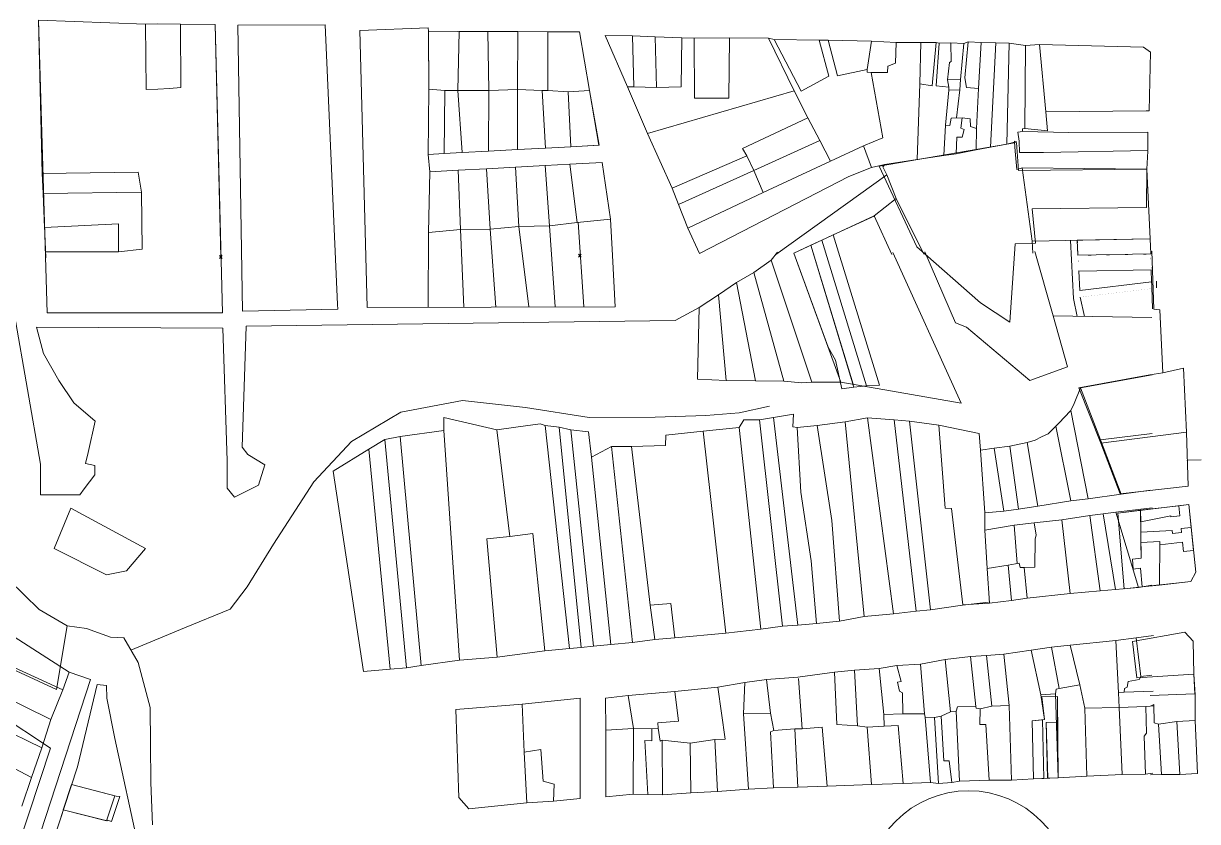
# Model space of a CAD drawing. Header units: millimetres. Extents: x 1956 to 626126, y 2654 to 1331070.
# Drawn here: x 625439.8 to 625842.1, y 1329436.2 to 1329709.7 of the extents above; entities that cross this region are included whole.
import ezdxf

# ---------------------------------------------------------------- set-up
doc = ezdxf.new("R2010")
doc.units = ezdxf.units.MM
doc.header["$PDMODE"] = 35
doc.header["$PDSIZE"] = 0.5
doc.layers.add('CVL_CUADCON_LIN', color=8, linetype='Continuous')
doc.layers.add('CVL_CUADCON_TIT', color=1, linetype='Continuous')

msp = doc.modelspace()

# ---------------------------------------------------------------- linework, layer by layer
at = {"color": 1, "lineweight": 0}
for p, q in [((625445.01, 1329710.87), (625481.6, 1329709.41)), ((625446.29, 1329658.23), (625445.01, 1329710.87)), ((625493.63, 1329709.46), (625505.51, 1329709.36)), ((625505.51, 1329709.36), (625507.45, 1329629.7)), ((625555.04, 1329707.23), (625578.53, 1329708.14)), ((625557.13, 1329629.86), (625555.04, 1329707.23)), ((625578.53, 1329708.14), (625578.6, 1329707.02)), ((625578.6, 1329707.02), (625589.1, 1329706.98)), ((625578.68, 1329687.13), (625578.6, 1329707.02)), ((625589.1, 1329706.98), (625588.64, 1329686.75)), ((625589.1, 1329706.98), (625598.9, 1329706.95)), ((625598.9, 1329706.95), (625609.2, 1329706.91)), ((625599.21, 1329686.73), (625598.9, 1329706.95)), ((625609.2, 1329706.91), (625609.05, 1329687.01)), ((625609.2, 1329706.91), (625619.53, 1329706.87)), ((625619.51, 1329686.76), (625619.53, 1329706.87)), ((625619.53, 1329706.87), (625630.32, 1329706.83)), ((625630.32, 1329706.83), (625633.8, 1329686.75)), ((625648.47, 1329705.48), (625639.17, 1329705.54)), ((625639.17, 1329705.54), (625646.77, 1329687.94)), ((625648.47, 1329705.48), (625639.17, 1329705.54)), ((625639.17, 1329705.54), (625646.77, 1329687.94)), ((625648.47, 1329705.48), (625648.96, 1329687.95)), ((625648.47, 1329705.48), (625656.29, 1329705.1)), ((625648.47, 1329705.48), (625656.29, 1329705.1)), ((625648.47, 1329705.48), (625648.96, 1329687.95)), ((625656.29, 1329705.1), (625656.73, 1329687.73)), ((625656.29, 1329705.1), (625665.34, 1329704.79)), ((625656.29, 1329705.1), (625665.34, 1329704.79)), ((625656.29, 1329705.1), (625656.73, 1329687.73)), ((625665.34, 1329704.79), (625665.17, 1329687.97)), ((625665.34, 1329704.79), (625665.17, 1329687.97)), ((625665.34, 1329704.79), (625669.56, 1329704.7)), ((625665.34, 1329704.79), (625669.56, 1329704.7)), ((625681.7, 1329704.71), (625669.56, 1329704.7)), ((625681.7, 1329704.71), (625669.56, 1329704.7)), ((625669.56, 1329704.7), (625669.71, 1329684.07)), ((625669.56, 1329704.7), (625669.71, 1329684.07)), ((625681.54, 1329684.07), (625681.7, 1329704.71)), ((625681.54, 1329684.07), (625681.7, 1329704.71)), ((625681.7, 1329704.71), (625695.06, 1329704.61)), ((625681.7, 1329704.71), (625695.06, 1329704.61)), ((625695.06, 1329704.61), (625703.84, 1329686.56)), ((625695.06, 1329704.61), (625697.05, 1329704.16)), ((625695.06, 1329704.61), (625697.05, 1329704.16)), ((625695.06, 1329704.61), (625703.84, 1329686.56)), ((625697.05, 1329704.16), (625712.49, 1329703.98)), ((625706.22, 1329686.47), (625697.05, 1329704.16)), ((625706.22, 1329686.47), (625697.05, 1329704.16)), ((625697.05, 1329704.16), (625712.49, 1329703.98)), ((625712.49, 1329703.98), (625715.49, 1329703.99)), ((625712.49, 1329703.98), (625715.49, 1329703.99)), ((625712.49, 1329703.98), (625715.75, 1329691.64)), ((625712.49, 1329703.98), (625715.75, 1329691.64)), ((625718.7, 1329691.71), (625715.49, 1329703.99)), ((625715.49, 1329703.99), (625730.38, 1329703.65)), ((625715.49, 1329703.99), (625730.38, 1329703.65)), ((625718.7, 1329691.71), (625715.49, 1329703.99)), ((625730.38, 1329703.65), (625728.85, 1329693.94)), ((625730.38, 1329703.65), (625728.85, 1329693.94)), ((625730.38, 1329703.65), (625738.86, 1329703.18)), ((625730.38, 1329703.65), (625738.86, 1329703.18)), ((625738.86, 1329703.18), (625738.59, 1329696.06)), ((625738.86, 1329703.18), (625738.59, 1329696.06)), ((625738.86, 1329703.18), (625747.3, 1329703.16)), ((625738.86, 1329703.18), (625747.3, 1329703.16)), ((625746.91, 1329689.03), (625747.3, 1329703.16)), ((625746.91, 1329689.03), (625747.3, 1329703.16)), ((625747.3, 1329703.16), (625752.48, 1329703.14)), ((625747.3, 1329703.16), (625752.48, 1329703.14)), ((625752.48, 1329703.14), (625751.13, 1329688.29)), ((625752.48, 1329703.14), (625751.13, 1329688.29)), ((625753.55, 1329702.94), (625752.48, 1329703.14)), ((625753.55, 1329702.94), (625752.48, 1329703.14)), ((625753.55, 1329702.94), (625757.56, 1329703.06)), ((625753.55, 1329702.94), (625757.56, 1329703.06)), ((625757.56, 1329703.06), (625757.64, 1329696.7)), ((625757.56, 1329703.06), (625762.03, 1329702.87)), ((625757.56, 1329703.06), (625762.03, 1329702.87)), ((625757.56, 1329703.06), (625757.64, 1329696.7)), ((625762.03, 1329702.87), (625763.45, 1329703.34)), ((625762.03, 1329702.87), (625763.45, 1329703.34)), ((625763.45, 1329703.34), (625762.34, 1329691.03)), ((625763.45, 1329703.34), (625762.34, 1329691.03)), ((625767.98, 1329703.2), (625763.45, 1329703.34)), ((625767.98, 1329703.2), (625763.45, 1329703.34)), ((625766.99, 1329687.39), (625767.98, 1329703.2)), ((625766.99, 1329687.39), (625767.98, 1329703.2)), ((625767.98, 1329703.2), (625773.01, 1329703.02)), ((625767.98, 1329703.2), (625773.01, 1329703.02)), ((625773.01, 1329703.02), (625771.15, 1329667.29)), ((625773.01, 1329703.02), (625771.15, 1329667.29)), ((625773.01, 1329703.02), (625777.53, 1329702.94)), ((625773.01, 1329703.02), (625777.53, 1329702.94)), ((625752.5, 1329688.35), (625753.55, 1329702.94)), ((625752.5, 1329688.35), (625753.55, 1329702.94)), ((625762.03, 1329702.87), (625760.87, 1329690.47)), ((625762.03, 1329702.87), (625760.87, 1329690.47)), ((625777.53, 1329702.94), (625776.73, 1329668.28)), ((625777.53, 1329702.94), (625776.73, 1329668.28)), ((625777.53, 1329702.94), (625783.17, 1329702.15)), ((625777.53, 1329702.94), (625783.17, 1329702.15)), ((625783.17, 1329702.15), (625782.85, 1329673.69)), ((625783.17, 1329702.15), (625782.85, 1329673.69)), ((625783.17, 1329702.15), (625787.95, 1329702.53)), ((625783.17, 1329702.15), (625787.95, 1329702.53)), ((625787.95, 1329702.53), (625823.52, 1329701.62)), ((625787.95, 1329702.53), (625790.09, 1329679.36)), ((625787.95, 1329702.53), (625790.09, 1329679.36)), ((625787.95, 1329702.53), (625823.52, 1329701.62)), ((625823.52, 1329701.62), (625825.91, 1329699.8)), ((625823.52, 1329701.62), (625825.91, 1329699.8)), ((625825.91, 1329699.8), (625825.5, 1329679.72)), ((625825.91, 1329699.8), (625825.5, 1329679.72)), ((625735.96, 1329695.08), (625735.87, 1329692.9)), ((625735.96, 1329695.08), (625735.87, 1329692.9)), ((625738.59, 1329696.06), (625735.96, 1329695.08)), ((625738.59, 1329696.06), (625735.96, 1329695.08)), ((625757.14, 1329696.29), (625756.4, 1329690.35)), ((625757.14, 1329696.29), (625756.4, 1329690.35)), ((625757.64, 1329696.7), (625757.14, 1329696.29)), ((625757.64, 1329696.7), (625757.14, 1329696.29)), ((625715.75, 1329691.64), (625706.22, 1329686.47)), ((625715.75, 1329691.64), (625706.22, 1329686.47)), ((625728.85, 1329693.94), (625718.7, 1329691.71)), ((625728.85, 1329693.94), (625718.7, 1329691.71)), ((625728.85, 1329693.02), (625728.85, 1329693.94)), ((625728.85, 1329693.02), (625728.85, 1329693.94)), ((625730.28, 1329692.92), (625728.85, 1329693.02)), ((625730.28, 1329692.92), (625728.85, 1329693.02)), ((625734.24, 1329670.53), (625730.28, 1329692.92)), ((625735.87, 1329692.9), (625730.28, 1329692.92)), ((625735.87, 1329692.9), (625730.28, 1329692.92)), ((625734.24, 1329670.53), (625730.28, 1329692.92)), ((625762.34, 1329691.03), (625762.92, 1329687.78)), ((625762.34, 1329691.03), (625762.92, 1329687.78)), ((625578.68, 1329687.13), (625578.51, 1329664.84)), ((625584.2, 1329686.67), (625578.68, 1329687.13)), ((625599.21, 1329686.73), (625609.05, 1329687.01)), ((625609.05, 1329687.01), (625609.12, 1329666.47)), ((625617.49, 1329686.7), (625609.05, 1329687.01)), ((625648.96, 1329687.95), (625646.77, 1329687.94)), ((625648.96, 1329687.95), (625646.77, 1329687.94)), ((625653.61, 1329672.01), (625646.77, 1329687.94)), ((625653.61, 1329672.01), (625646.77, 1329687.94)), ((625656.73, 1329687.73), (625648.96, 1329687.95)), ((625656.73, 1329687.73), (625648.96, 1329687.95)), ((625665.17, 1329687.97), (625656.73, 1329687.73)), ((625665.17, 1329687.97), (625656.73, 1329687.73)), ((625745.97, 1329663.11), (625746.91, 1329689.03)), ((625745.97, 1329663.11), (625746.91, 1329689.03)), ((625751.13, 1329688.29), (625746.91, 1329689.03)), ((625751.13, 1329688.29), (625746.91, 1329689.03)), ((625756.87, 1329687.91), (625752.5, 1329688.35)), ((625756.87, 1329687.91), (625752.5, 1329688.35)), ((625756.4, 1329690.35), (625760.87, 1329690.47)), ((625756.4, 1329690.35), (625760.87, 1329690.47)), ((625756.4, 1329690.35), (625756.87, 1329687.91)), ((625756.4, 1329690.35), (625756.87, 1329687.91)), ((625756.83, 1329686.89), (625756.87, 1329687.91)), ((625756.83, 1329686.89), (625756.87, 1329687.91)), ((625760.87, 1329690.47), (625760.69, 1329686.91)), ((625760.87, 1329690.47), (625760.69, 1329686.91)), ((625762.92, 1329687.78), (625766.99, 1329687.39)), ((625762.92, 1329687.78), (625766.99, 1329687.39)), ((625766.99, 1329687.39), (625766.29, 1329673.67)), ((625766.99, 1329687.39), (625766.29, 1329673.67)), ((625584.2, 1329686.67), (625583.99, 1329665.13)), ((625588.64, 1329686.75), (625584.2, 1329686.67)), ((625590.12, 1329665.46), (625588.64, 1329686.75)), ((625588.64, 1329686.75), (625599.21, 1329686.73)), ((625599.21, 1329686.73), (625599.16, 1329665.94)), ((625617.49, 1329686.7), (625619.51, 1329686.76)), ((625617.49, 1329686.7), (625618.71, 1329666.98)), ((625626.43, 1329686.24), (625619.51, 1329686.76)), ((625633.8, 1329686.75), (625626.43, 1329686.24)), ((625626.43, 1329686.24), (625627.32, 1329667.44)), ((625633.8, 1329686.75), (625637.06, 1329667.96)), ((625703.84, 1329686.56), (625653.61, 1329672.01)), ((625703.84, 1329686.56), (625653.61, 1329672.01)), ((625669.71, 1329684.07), (625681.54, 1329684.07)), ((625669.71, 1329684.07), (625681.54, 1329684.07)), ((625708.55, 1329677.38), (625703.84, 1329686.56)), ((625708.55, 1329677.38), (625703.84, 1329686.56)), ((625756.83, 1329686.89), (625755.72, 1329674.79)), ((625756.83, 1329686.89), (625755.72, 1329674.79)), ((625760.69, 1329686.91), (625756.83, 1329686.89)), ((625760.69, 1329686.91), (625756.83, 1329686.89)), ((625760.69, 1329686.91), (625759.54, 1329677.32)), ((625760.69, 1329686.91), (625759.54, 1329677.32)), ((625790.09, 1329679.36), (625824.48, 1329679.72)), ((625790.09, 1329679.36), (625824.48, 1329679.72)), ((625790.63, 1329672.86), (625790.09, 1329679.36)), ((625790.63, 1329672.86), (625790.09, 1329679.36)), ((625825.5, 1329679.72), (625824.48, 1329679.72)), ((625825.5, 1329679.72), (625824.48, 1329679.72)), ((625686.2, 1329666.86), (625708.55, 1329677.38)), ((625686.2, 1329666.86), (625708.55, 1329677.38)), ((625708.55, 1329677.38), (625712.66, 1329669.57)), ((625708.55, 1329677.38), (625712.66, 1329669.57)), ((625757.24, 1329674.7), (625757.69, 1329677.24)), ((625757.24, 1329674.7), (625757.69, 1329677.24)), ((625757.69, 1329677.24), (625761.39, 1329677.41)), ((625757.69, 1329677.24), (625761.39, 1329677.41)), ((625761.39, 1329677.41), (625761, 1329673.8)), ((625761.39, 1329677.41), (625761, 1329673.8)), ((625764.19, 1329676.96), (625761.39, 1329677.41)), ((625764.19, 1329676.96), (625761.39, 1329677.41)), ((625764.25, 1329674.42), (625764.19, 1329676.96)), ((625764.25, 1329674.42), (625764.19, 1329676.96)), ((625653.61, 1329672.01), (625662.03, 1329653.29)), ((625653.61, 1329672.01), (625662.03, 1329653.29)), ((625755.1, 1329664.47), (625755.72, 1329674.79)), ((625755.1, 1329664.47), (625755.72, 1329674.79)), ((625755.72, 1329674.79), (625757.24, 1329674.7)), ((625755.72, 1329674.79), (625757.24, 1329674.7)), ((625761, 1329673.8), (625762.12, 1329673.34)), ((625761, 1329673.8), (625762.12, 1329673.34)), ((625762.12, 1329673.34), (625761.48, 1329670.75)), ((625762.12, 1329673.34), (625761.48, 1329670.75)), ((625766.29, 1329673.67), (625764.25, 1329674.42)), ((625766.29, 1329673.67), (625764.25, 1329674.42)), ((625766.22, 1329666.4), (625766.29, 1329673.67)), ((625766.22, 1329666.4), (625766.29, 1329673.67)), ((625782.09, 1329673.63), (625782.05, 1329672.92)), ((625782.85, 1329673.69), (625782.09, 1329673.63)), ((625782.85, 1329673.69), (625782.09, 1329673.63)), ((625790.63, 1329672.86), (625782.85, 1329673.69)), ((625790.63, 1329672.86), (625782.85, 1329673.69)), ((625618.71, 1329666.98), (625609.12, 1329666.47)), ((625627.32, 1329667.44), (625618.71, 1329666.98)), ((625637.06, 1329667.96), (625627.32, 1329667.44)), ((625687.63, 1329664.33), (625686.2, 1329666.86)), ((625687.63, 1329664.33), (625686.2, 1329666.86)), ((625712.66, 1329669.57), (625690.05, 1329659.36)), ((625712.66, 1329669.57), (625690.05, 1329659.36)), ((625712.66, 1329669.57), (625716.35, 1329662.52)), ((625712.66, 1329669.57), (625716.35, 1329662.52)), ((625727.65, 1329667.81), (625716.35, 1329662.52)), ((625727.65, 1329667.81), (625716.35, 1329662.52)), ((625727.65, 1329667.81), (625734.24, 1329670.53)), ((625727.65, 1329667.81), (625734.24, 1329670.53)), ((625730.38, 1329660.35), (625727.65, 1329667.81)), ((625730.38, 1329660.35), (625727.65, 1329667.81)), ((625780.03, 1329668.92), (625733.04, 1329660.83)), ((625759.55, 1329670.69), (625759.37, 1329665.05)), ((625759.55, 1329670.69), (625759.37, 1329665.05)), ((625761.48, 1329670.75), (625759.55, 1329670.69)), ((625761.48, 1329670.75), (625759.55, 1329670.69)), ((625771.15, 1329667.29), (625766.22, 1329666.4)), ((625771.15, 1329667.29), (625766.22, 1329666.4)), ((625776.73, 1329668.28), (625771.15, 1329667.29)), ((625776.73, 1329668.28), (625771.15, 1329667.29)), ((625779.42, 1329669), (625776.73, 1329668.28)), ((625779.42, 1329669), (625776.73, 1329668.28)), ((625780.09, 1329669.24), (625779.42, 1329669.35)), ((625779.42, 1329669.35), (625779.42, 1329669)), ((625779.42, 1329669.35), (625779.42, 1329669)), ((625779.42, 1329669), (625779.59, 1329665.95)), ((625779.42, 1329669), (625779.59, 1329665.95)), ((625780.75, 1329659.31), (625780.03, 1329668.92)), ((625583.99, 1329665.13), (625578.51, 1329664.84)), ((625578.51, 1329664.84), (625579.09, 1329658.89)), ((625590.12, 1329665.46), (625583.99, 1329665.13)), ((625599.16, 1329665.94), (625590.12, 1329665.46)), ((625609.12, 1329666.47), (625599.16, 1329665.94)), ((625662.03, 1329653.29), (625687.63, 1329664.33)), ((625662.03, 1329653.29), (625687.63, 1329664.33)), ((625690.05, 1329659.36), (625687.63, 1329664.33)), ((625690.05, 1329659.36), (625687.63, 1329664.33)), ((625734.95, 1329661.33), (625745.97, 1329663.11)), ((625734.95, 1329661.33), (625745.97, 1329663.11)), ((625745.97, 1329663.11), (625755.1, 1329664.47)), ((625745.97, 1329663.11), (625755.1, 1329664.47)), ((625759.37, 1329665.05), (625755.1, 1329664.47)), ((625759.37, 1329665.05), (625755.1, 1329664.47)), ((625759.37, 1329665.05), (625766.22, 1329666.4)), ((625759.37, 1329665.05), (625766.22, 1329666.4)), ((625780.17, 1329659.65), (625779.59, 1329665.95)), ((625780.17, 1329659.65), (625779.59, 1329665.95)), ((625825.06, 1329665.94), (625824.68, 1329659.79)), ((625825.06, 1329665.94), (625824.68, 1329659.79)), ((625579.09, 1329658.89), (625578.64, 1329638.02)), ((625579.09, 1329658.89), (625588.76, 1329659.41)), ((625588.76, 1329659.41), (625598.44, 1329659.93)), ((625588.76, 1329659.41), (625589.58, 1329639.04)), ((625598.44, 1329659.93), (625608.42, 1329660.46)), ((625599.71, 1329639.26), (625598.44, 1329659.93)), ((625608.42, 1329660.46), (625618.52, 1329661)), ((625609.56, 1329640.16), (625608.42, 1329660.46)), ((625618.52, 1329661), (625626.99, 1329661.46)), ((625618.52, 1329661), (625620.06, 1329640.38)), ((625626.99, 1329661.46), (625638.04, 1329662.05)), ((625626.99, 1329661.46), (625629.55, 1329641.54)), ((625638.04, 1329662.05), (625640.9, 1329642.59)), ((625690.05, 1329659.36), (625664.19, 1329647.71)), ((625690.05, 1329659.36), (625664.19, 1329647.71)), ((625693.28, 1329651.8), (625690.05, 1329659.36)), ((625693.28, 1329651.8), (625690.05, 1329659.36)), ((625716.35, 1329662.52), (625693.28, 1329651.8)), ((625716.35, 1329662.52), (625693.28, 1329651.8)), ((625722.57, 1329657.21), (625730.38, 1329660.35)), ((625722.57, 1329657.21), (625730.38, 1329660.35)), ((625730.38, 1329660.35), (625734.95, 1329661.33)), ((625730.38, 1329660.35), (625734.95, 1329661.33)), ((625733.04, 1329660.83), (625745.86, 1329633.13)), ((625734.95, 1329661.33), (625734.29, 1329660.57)), ((625734.95, 1329661.33), (625734.29, 1329660.57)), ((625734.29, 1329660.57), (625735.63, 1329657.83)), ((625734.29, 1329660.57), (625735.63, 1329657.83)), ((625782, 1329660.22), (625780.17, 1329659.65)), ((625782, 1329660.22), (625780.17, 1329659.65)), ((625824.68, 1329659.75), (625780.75, 1329659.31)), ((625824.68, 1329659.79), (625782, 1329660.22)), ((625782, 1329660.22), (625785.42, 1329635.13)), ((625782, 1329660.22), (625785.42, 1329635.13)), ((625824.68, 1329659.79), (625782, 1329660.22)), ((625824.62, 1329646.62), (625824.68, 1329659.75)), ((625825.86, 1329635.86), (625824.68, 1329659.79)), ((625825.86, 1329635.86), (625824.68, 1329659.79)), ((625446.29, 1329658.23), (625479.1, 1329658.75)), ((625446.56, 1329651.38), (625446.29, 1329658.23)), ((625480.27, 1329651.93), (625479.1, 1329658.75)), ((625671.43, 1329630.87), (625722.57, 1329657.21)), ((625671.43, 1329630.87), (625722.57, 1329657.21)), ((625735.63, 1329657.83), (625697.55, 1329630.47)), ((625735.63, 1329657.83), (625697.55, 1329630.47)), ((625735.63, 1329657.83), (625738.87, 1329649.66)), ((625735.63, 1329657.83), (625738.87, 1329649.66)), ((625446.56, 1329651.38), (625480.27, 1329651.93)), ((625447.02, 1329639.8), (625446.56, 1329651.38)), ((625447.44, 1329629.35), (625446.56, 1329651.38)), ((625480.27, 1329651.93), (625480.5, 1329632.34)), ((625664.19, 1329647.71), (625662.03, 1329653.29)), ((625664.19, 1329647.71), (625662.03, 1329653.29)), ((625667.43, 1329639.59), (625693.28, 1329651.8)), ((625667.43, 1329639.59), (625693.28, 1329651.8)), ((625664.19, 1329647.71), (625667.43, 1329639.59)), ((625664.19, 1329647.71), (625667.43, 1329639.59)), ((625738.87, 1329649.66), (625731.27, 1329643.73)), ((625738.87, 1329649.66), (625731.27, 1329643.73)), ((625738.87, 1329649.66), (625748.3, 1329630.64)), ((625738.87, 1329649.66), (625748.3, 1329630.64)), ((625731.27, 1329643.73), (625737.33, 1329630.49)), ((625731.27, 1329643.73), (625737.33, 1329630.49)), ((625785.43, 1329646.22), (625824.62, 1329646.62)), ((625786.56, 1329634.45), (625785.43, 1329646.22)), ((625472.35, 1329640.98), (625447.02, 1329639.8)), ((625472.35, 1329631.44), (625472.35, 1329640.98)), ((625589.58, 1329639.04), (625578.64, 1329638.02)), ((625599.71, 1329639.26), (625589.58, 1329639.04)), ((625589.58, 1329639.04), (625590.75, 1329612.46)), ((625599.71, 1329639.26), (625609.56, 1329640.16)), ((625599.71, 1329639.26), (625601.62, 1329612.5)), ((625609.56, 1329640.16), (625620.06, 1329640.38)), ((625609.56, 1329640.16), (625612.97, 1329612.54)), ((625629.55, 1329641.54), (625620.06, 1329640.38)), ((625620.06, 1329640.38), (625622.03, 1329612.57)), ((625629.55, 1329641.54), (625640.9, 1329642.59)), ((625629.83, 1329641.57), (625631.83, 1329612.6)), ((625640.9, 1329642.59), (625641.65, 1329630.13)), ((625667.43, 1329639.59), (625671.43, 1329630.87)), ((625667.43, 1329639.59), (625671.43, 1329630.87)), ((625578.49, 1329612.42), (625578.64, 1329638.02)), ((625785.42, 1329635.13), (625825.86, 1329635.86)), ((625785.42, 1329635.13), (625825.86, 1329635.86)), ((625785.42, 1329635.13), (625785.7, 1329630.96)), ((625785.42, 1329635.13), (625785.7, 1329630.96)), ((625447.35, 1329631.43), (625472.35, 1329631.44)), ((625447.43, 1329629.51), (625447.35, 1329631.43)), ((625472.35, 1329631.44), (625480.5, 1329632.34)), ((625695.97, 1329628.62), (625698.19, 1329631.37)), ((625719.92, 1329586.78), (625703.71, 1329631.03)), ((625761.12, 1329579.6), (625737.73, 1329631.23)), ((625745.86, 1329633.13), (625767.7, 1329613.91)), ((625748.68, 1329631.44), (625759.15, 1329607.1)), ((625777.78, 1329607.31), (625779.57, 1329634.16)), ((625779.57, 1329634.16), (625786.56, 1329634.45)), ((625792.63, 1329609.48), (625786.32, 1329631.52)), ((625827.12, 1329611.82), (625826.42, 1329631.69)), ((625557.13, 1329629.86), (625557.61, 1329612.35)), ((625642.59, 1329612.64), (625641.65, 1329630.13)), ((625690.01, 1329624.35), (625695.97, 1329628.62)), ((625695.97, 1329628.62), (625709.9, 1329586.74)), ((625684.11, 1329620.95), (625690.01, 1329624.35)), ((625700.39, 1329587.07), (625690.01, 1329624.35)), ((625677.9, 1329616.68), (625684.11, 1329620.95)), ((625684.11, 1329620.95), (625690.68, 1329587.24)), ((625671.33, 1329612.37), (625677.9, 1329616.68)), ((625680.59, 1329587.33), (625677.9, 1329616.68)), ((625557.61, 1329612.35), (625642.59, 1329612.64)), ((625663.14, 1329607.94), (625671.33, 1329612.37)), ((625670.8, 1329587.78), (625671.33, 1329612.37)), ((625767.7, 1329613.91), (625777.78, 1329607.31)), ((625829.15, 1329611.57), (625827.12, 1329611.82)), ((625830.15, 1329590.03), (625829.15, 1329611.57)), ((625759.15, 1329607.1), (625762.96, 1329605.64)), ((625792.63, 1329609.48), (625826.37, 1329608.88)), ((625797.53, 1329592.04), (625792.63, 1329609.48)), ((625762.96, 1329605.64), (625784.66, 1329587.3)), ((625784.66, 1329587.3), (625797.53, 1329592.04)), ((625830.15, 1329590.03), (625837.32, 1329591.57)), ((625837.32, 1329591.57), (625838.27, 1329569.67)), ((625670.8, 1329587.78), (625680.59, 1329587.33)), ((625680.59, 1329587.33), (625690.68, 1329587.24)), ((625690.68, 1329587.24), (625700.39, 1329587.07)), ((625700.39, 1329587.07), (625706.47, 1329586.56)), ((625706.47, 1329586.56), (625709.9, 1329586.74)), ((625709.9, 1329586.74), (625719.92, 1329586.78)), ((625719.92, 1329586.78), (625761.12, 1329579.6)), ((625801.37, 1329584.83), (625825.69, 1329589.31)), ((625826.49, 1329589.29), (625801.96, 1329584.89)), ((625825.69, 1329589.31), (625830.15, 1329590.03)), ((625801.96, 1329584.89), (625799.83, 1329579.52)), ((625808.98, 1329565.84), (625801.37, 1329584.83)), ((625801.96, 1329584.89), (625808.81, 1329567.06)), ((625569.15, 1329576.51), (625590.21, 1329580.46)), ((625590.21, 1329580.46), (625611.82, 1329578.06)), ((625684.99, 1329576.24), (625695.39, 1329578.6)), ((625799.83, 1329579.52), (625798.65, 1329577.06)), ((625552.2, 1329566.49), (625569.15, 1329576.51)), ((625583.82, 1329570.24), (625583.9, 1329574.62)), ((625583.9, 1329574.62), (625601.96, 1329570.41)), ((625611.82, 1329578.06), (625633.69, 1329574.64)), ((625633.69, 1329574.64), (625656.3, 1329574.79)), ((625656.3, 1329574.79), (625673.57, 1329575.41)), ((625673.57, 1329575.41), (625684.99, 1329576.24)), ((625692.03, 1329573.84), (625696.77, 1329574.71)), ((625696.77, 1329574.71), (625703.69, 1329575.86)), ((625696.77, 1329574.71), (625705.08, 1329503.56)), ((625703.69, 1329575.86), (625703.43, 1329571.44)), ((625721.37, 1329573.18), (625728.97, 1329574.57)), ((625728.97, 1329574.57), (625737.96, 1329507.4)), ((625728.97, 1329574.57), (625738.13, 1329573.83)), ((625796.4, 1329574.68), (625794.82, 1329572.93)), ((625798.65, 1329577.06), (625796.4, 1329574.68)), ((625798.65, 1329577.06), (625804.65, 1329546.75)), ((625601.96, 1329570.41), (625609.32, 1329571.5)), ((625606.41, 1329533.88), (625601.96, 1329570.41)), ((625609.32, 1329571.5), (625616.8, 1329572.51)), ((625616.8, 1329572.51), (625618.61, 1329571.88)), ((625618.61, 1329571.88), (625626.85, 1329495.54)), ((625618.61, 1329571.88), (625623.35, 1329571.35)), ((625623.35, 1329571.35), (625630.86, 1329495.81)), ((625623.35, 1329571.35), (625627.4, 1329570.45)), ((625627.4, 1329570.45), (625635.07, 1329496.36)), ((625627.4, 1329570.45), (625633.46, 1329569.76)), ((625672.65, 1329569.99), (625685, 1329571.29)), ((625685, 1329571.29), (625686.59, 1329573.91)), ((625685, 1329571.29), (625692.47, 1329502.16)), ((625686.59, 1329573.91), (625692.03, 1329573.84)), ((625692.03, 1329573.84), (625699.93, 1329503.17)), ((625703.43, 1329571.44), (625704.85, 1329571.23)), ((625704.85, 1329571.23), (625711.71, 1329571.88)), ((625704.85, 1329571.23), (625706.16, 1329549.11)), ((625711.71, 1329571.88), (625721.37, 1329573.18)), ((625711.71, 1329571.88), (625716.76, 1329539.39)), ((625721.37, 1329573.18), (625727.88, 1329506.47)), ((625738.13, 1329573.83), (625745.65, 1329508.34)), ((625738.13, 1329573.83), (625743.43, 1329573.36)), ((625743.43, 1329573.36), (625750.62, 1329508.75)), ((625743.43, 1329573.36), (625753.44, 1329572)), ((625767.25, 1329569.17), (625753.44, 1329572)), ((625753.44, 1329572), (625755.6, 1329543.56)), ((625793.52, 1329571.69), (625790.92, 1329569.1)), ((625794.82, 1329572.93), (625793.52, 1329571.69)), ((625793.52, 1329571.69), (625798.69, 1329546.07)), ((625539.34, 1329552.68), (625552.2, 1329566.49)), ((625558.12, 1329563.87), (625563.64, 1329567.17)), ((625563.64, 1329567.17), (625568.88, 1329568.17)), ((625563.64, 1329567.17), (625571.07, 1329488.91)), ((625568.88, 1329568.17), (625583.82, 1329570.24)), ((625568.88, 1329568.17), (625576.11, 1329489.68)), ((625583.82, 1329570.24), (625589.17, 1329491.49)), ((625633.46, 1329569.76), (625634.46, 1329561.13)), ((625659.79, 1329565.08), (625659.96, 1329568.61)), ((625659.96, 1329568.61), (625672.65, 1329569.99)), ((625672.65, 1329569.99), (625680.52, 1329500.82)), ((625767.7, 1329563.46), (625767.25, 1329569.17)), ((625786.45, 1329566.94), (625783.69, 1329566.11)), ((625788.64, 1329568.1), (625786.45, 1329566.94)), ((625790.92, 1329569.1), (625788.64, 1329568.1)), ((625808.81, 1329567.06), (625826.5, 1329569.18)), ((625808.81, 1329567.06), (625815.86, 1329548.38)), ((625838.27, 1329569.67), (625808.98, 1329565.84)), ((625838.27, 1329569.67), (625838.81, 1329551.13)), ((625545.96, 1329556.28), (625558.12, 1329563.87)), ((625558.12, 1329563.87), (625565.41, 1329488.44)), ((625634.46, 1329561.13), (625641.32, 1329564.75)), ((625641.32, 1329564.75), (625648.18, 1329564.79)), ((625641.32, 1329564.75), (625648.47, 1329497.57)), ((625648.18, 1329564.79), (625659.79, 1329565.08)), ((625648.18, 1329564.79), (625654.53, 1329510.31)), ((625772.44, 1329564.2), (625767.7, 1329563.46)), ((625767.7, 1329563.46), (625769.15, 1329542)), ((625777.79, 1329564.85), (625772.44, 1329564.2)), ((625772.44, 1329564.2), (625775.75, 1329542.52)), ((625783.69, 1329566.11), (625777.79, 1329564.85)), ((625777.79, 1329564.85), (625780.77, 1329543.23)), ((625783.69, 1329566.11), (625787.41, 1329544.33)), ((625815.57, 1329548.53), (625808.98, 1329565.84)), ((625634.46, 1329561.13), (625641.09, 1329496.87)), ((625838.55, 1329559.97), (625838.56, 1329559.85)), ((625838.73, 1329560.03), (625843.32, 1329560.17)), ((625545.96, 1329556.28), (625556.32, 1329487.63)), ((625525.52, 1329531.24), (625539.34, 1329552.68)), ((625838.81, 1329551.13), (625815.57, 1329548.53)), ((625706.16, 1329549.11), (625709.75, 1329525.5)), ((625798.69, 1329546.07), (625804.65, 1329546.75)), ((625804.65, 1329546.75), (625815.86, 1329548.38)), ((625815.86, 1329548.38), (625826.06, 1329549.77)), ((625456.1, 1329543.62), (625450.39, 1329529.75)), ((625481.58, 1329529.77), (625456.1, 1329543.62)), ((625456.1, 1329543.62), (625481.58, 1329529.77)), ((625755.6, 1329543.56), (625757.76, 1329543.54)), ((625757.76, 1329543.54), (625761.7, 1329510.48)), ((625769.15, 1329542), (625775.75, 1329542.52)), ((625775.75, 1329542.52), (625780.77, 1329543.23)), ((625780.77, 1329543.23), (625787.41, 1329544.33)), ((625787.41, 1329544.33), (625798.69, 1329546.07)), ((625809.69, 1329541.65), (625814.05, 1329542.25)), ((625814.05, 1329542.25), (625826.53, 1329543.75)), ((625814.05, 1329542.25), (625821.87, 1329516.42)), ((625814.81, 1329541.93), (625839.09, 1329544.86)), ((625814.81, 1329541.93), (625839.09, 1329544.86)), ((625814.81, 1329541.93), (625822.56, 1329542.86)), ((625822.56, 1329542.86), (625814.81, 1329541.93)), ((625822.56, 1329542.86), (625835.61, 1329544.44)), ((625822.72, 1329526.48), (625822.56, 1329542.86)), ((625822.72, 1329526.48), (625822.56, 1329542.86)), ((625822.6, 1329538.96), (625822.56, 1329542.86)), ((625835.61, 1329544.44), (625839.09, 1329544.86)), ((625835.99, 1329540.96), (625835.61, 1329544.44)), ((625835.61, 1329544.44), (625835.99, 1329540.96)), ((625841.45, 1329521.68), (625839.09, 1329544.86)), ((625839.09, 1329544.86), (625841.45, 1329521.68)), ((625839.09, 1329544.86), (625841.45, 1329521.68)), ((625839.09, 1329544.86), (625839.89, 1329537)), ((625716.76, 1329539.39), (625719.45, 1329504.91)), ((625769.15, 1329542), (625769.16, 1329536.1)), ((625779.23, 1329537.74), (625786.05, 1329538.59)), ((625786.05, 1329538.59), (625795.56, 1329539.66)), ((625786.8, 1329534.38), (625786.05, 1329538.59)), ((625795.56, 1329539.66), (625805.15, 1329541.04)), ((625795.56, 1329539.66), (625798.47, 1329514.36)), ((625805.15, 1329541.04), (625809.69, 1329541.65)), ((625805.15, 1329541.04), (625808.7, 1329515.29)), ((625813.92, 1329515.71), (625809.69, 1329541.65)), ((625816.99, 1329515.93), (625814.81, 1329541.93)), ((625816.99, 1329515.93), (625814.81, 1329541.93)), ((625814.81, 1329541.93), (625816.99, 1329515.93)), ((625832.87, 1329540.99), (625822.6, 1329538.96)), ((625822.6, 1329538.96), (625832.87, 1329540.99)), ((625832.87, 1329540.99), (625822.6, 1329538.96)), ((625822.63, 1329535.36), (625822.6, 1329538.96)), ((625832.87, 1329540.99), (625832.91, 1329540.59)), ((625832.91, 1329540.59), (625832.87, 1329540.99)), ((625832.91, 1329540.59), (625835.99, 1329540.96)), ((625835.99, 1329540.96), (625832.91, 1329540.59)), ((625606.41, 1329533.88), (625614.38, 1329534.9)), ((625614.38, 1329534.9), (625618.4, 1329494.67)), ((625769.16, 1329536.1), (625779.23, 1329537.74)), ((625769.16, 1329536.1), (625770.02, 1329522.9)), ((625780.33, 1329524.59), (625779.23, 1329537.74)), ((625786.39, 1329533.13), (625786.8, 1329534.38)), ((625833.36, 1329535.96), (625822.63, 1329535.36)), ((625822.63, 1329535.36), (625833.36, 1329535.96)), ((625822.67, 1329531.8), (625822.63, 1329535.36)), ((625833.48, 1329534.87), (625833.36, 1329535.96)), ((625833.36, 1329535.96), (625833.48, 1329534.87)), ((625836.56, 1329535.24), (625833.48, 1329534.87)), ((625833.48, 1329534.87), (625836.56, 1329535.24)), ((625839.89, 1329537), (625836.41, 1329536.58)), ((625836.41, 1329536.58), (625839.89, 1329537)), ((625836.41, 1329536.58), (625836.56, 1329535.24)), ((625836.56, 1329535.24), (625836.41, 1329536.58)), ((625839.89, 1329537), (625840.69, 1329529.15)), ((625839.89, 1329537), (625840.69, 1329529.15)), ((625516.48, 1329516.69), (625525.52, 1329531.24)), ((625598.55, 1329533.11), (625606.41, 1329533.88)), ((625602.07, 1329492.57), (625598.55, 1329533.11)), ((625786.28, 1329523.37), (625786.39, 1329533.13)), ((625829.17, 1329532.18), (625822.67, 1329531.8)), ((625829.17, 1329532.18), (625822.67, 1329531.8)), ((625822.67, 1329531.8), (625822.72, 1329526.48)), ((625829.17, 1329532.18), (625829.01, 1329517.28)), ((625829.01, 1329517.28), (625829.17, 1329532.18)), ((625829.16, 1329531.03), (625829.17, 1329532.18)), ((625836.87, 1329531.96), (625829.16, 1329531.03)), ((625837.22, 1329528.73), (625836.87, 1329531.96)), ((625450.39, 1329529.75), (625468.28, 1329520.81)), ((625475.16, 1329522.11), (625481.58, 1329529.77)), ((625819.74, 1329526.15), (625822.72, 1329526.48)), ((625822.72, 1329526.48), (625819.74, 1329526.15)), ((625820.03, 1329522.71), (625819.74, 1329526.15)), ((625819.74, 1329526.15), (625820.03, 1329522.71)), ((625840.69, 1329529.15), (625837.22, 1329528.73)), ((625840.69, 1329529.15), (625837.22, 1329528.73)), ((625468.28, 1329520.81), (625475.16, 1329522.11)), ((625709.75, 1329525.5), (625711.48, 1329504.09)), ((625770.02, 1329522.9), (625777.22, 1329524.03)), ((625770.02, 1329522.9), (625770.77, 1329511.01)), ((625777.22, 1329524.03), (625779.71, 1329524.48)), ((625777.22, 1329524.03), (625778.35, 1329511.93)), ((625779.71, 1329524.48), (625780.95, 1329524.7)), ((625780.95, 1329524.7), (625781.35, 1329523.26)), ((625781.35, 1329523.26), (625782.65, 1329523.26)), ((625782.65, 1329523.26), (625786.28, 1329523.37)), ((625782.65, 1329523.26), (625783.73, 1329512.8)), ((625822.51, 1329522.99), (625820.03, 1329522.71)), ((625820.03, 1329522.71), (625822.51, 1329522.99)), ((625823.05, 1329516.61), (625822.51, 1329522.99)), ((625822.51, 1329522.99), (625823.05, 1329516.61)), ((625445.15, 1329508.86), (625434.92, 1329518.96)), ((625839.79, 1329518.49), (625816.99, 1329515.93)), ((625839.79, 1329518.49), (625816.99, 1329515.93)), ((625828.91, 1329517.27), (625839.79, 1329518.49)), ((625839.79, 1329518.49), (625841.45, 1329521.68)), ((625841.45, 1329521.68), (625839.79, 1329518.49)), ((625841.45, 1329521.68), (625839.79, 1329518.49)), ((625510.69, 1329509.03), (625516.48, 1329516.69)), ((625783.73, 1329512.8), (625798.47, 1329514.36)), ((625798.47, 1329514.36), (625808.7, 1329515.29)), ((625808.7, 1329515.29), (625813.92, 1329515.71)), ((625813.92, 1329515.71), (625821.87, 1329516.42)), ((625816.99, 1329515.93), (625823.05, 1329516.61)), ((625816.99, 1329515.93), (625823.05, 1329516.61)), ((625821.87, 1329516.42), (625826.46, 1329517.24)), ((625823.05, 1329516.61), (625829.01, 1329517.28)), ((625823.05, 1329516.61), (625828.91, 1329517.27)), ((625654.53, 1329510.31), (625661.61, 1329510.88)), ((625654.53, 1329510.31), (625656.11, 1329498.59)), ((625661.61, 1329510.88), (625662.99, 1329499.16)), ((625750.62, 1329508.75), (625761.58, 1329510.35)), ((625761.58, 1329510.35), (625770.51, 1329511.36)), ((625761.7, 1329510.48), (625770.77, 1329511.01)), ((625770.77, 1329511.01), (625778.35, 1329511.93)), ((625778.35, 1329511.93), (625783.73, 1329512.8)), ((625454.85, 1329503.33), (625445.15, 1329508.86)), ((625494.99, 1329502.57), (625510.69, 1329509.03)), ((625719.45, 1329504.91), (625727.88, 1329506.47)), ((625727.88, 1329506.47), (625737.96, 1329507.4)), ((625737.96, 1329507.4), (625745.65, 1329508.34)), ((625745.65, 1329508.34), (625750.62, 1329508.75)), ((625432.21, 1329502.41), (625455.46, 1329487.46)), ((625454.85, 1329503.33), (625451.19, 1329481.44)), ((625461.46, 1329502.35), (625454.85, 1329503.33)), ((625469.61, 1329499.36), (625461.46, 1329502.35)), ((625476.62, 1329494.95), (625494.99, 1329502.57)), ((625680.52, 1329500.82), (625692.47, 1329502.16)), ((625692.47, 1329502.16), (625699.93, 1329503.17)), ((625699.93, 1329503.17), (625705.08, 1329503.56)), ((625705.08, 1329503.56), (625711.48, 1329504.09)), ((625711.48, 1329504.09), (625719.45, 1329504.91)), ((625474.18, 1329499.13), (625469.61, 1329499.36)), ((625479.07, 1329490.77), (625474.18, 1329499.13)), ((625648.47, 1329497.57), (625656.11, 1329498.59)), ((625656.11, 1329498.59), (625662.99, 1329499.16)), ((625662.99, 1329499.16), (625680.52, 1329500.82)), ((625798.49, 1329496.64), (625814.07, 1329498.27)), ((625814.07, 1329498.27), (625821.09, 1329499.12)), ((625815, 1329480.36), (625814.07, 1329498.27)), ((625837.77, 1329501.12), (625819.82, 1329497.92)), ((625819.82, 1329497.92), (625821.27, 1329485.43)), ((625821.09, 1329499.12), (625826.98, 1329499.93)), ((625822.62, 1329485.93), (625821.09, 1329499.12)), ((625840.57, 1329497.98), (625837.77, 1329501.12)), ((625840.8, 1329486.75), (625840.57, 1329497.98)), ((625602.07, 1329492.57), (625618.4, 1329494.67)), ((625618.4, 1329494.67), (625626.85, 1329495.54)), ((625626.85, 1329495.54), (625630.86, 1329495.81)), ((625630.86, 1329495.81), (625635.07, 1329496.36)), ((625635.07, 1329496.36), (625641.09, 1329496.87)), ((625641.09, 1329496.87), (625648.47, 1329497.57)), ((625775.66, 1329493.53), (625785.04, 1329495)), ((625785.04, 1329495), (625791.99, 1329496)), ((625785.04, 1329495), (625788.33, 1329479.6)), ((625791.99, 1329496), (625798.49, 1329496.64)), ((625794.7, 1329481.81), (625791.99, 1329496)), ((625801.77, 1329483.1), (625798.49, 1329496.64)), ((625427.25, 1329493.31), (625453.26, 1329481.4)), ((625451.19, 1329481.44), (625428.25, 1329491.97)), ((625483.24, 1329475.29), (625479.07, 1329490.77)), ((625576.11, 1329489.68), (625589.17, 1329491.49)), ((625589.17, 1329491.49), (625602.07, 1329492.57)), ((625739.02, 1329489.67), (625747.15, 1329490.19)), ((625747.15, 1329490.19), (625755.61, 1329491.8)), ((625748.53, 1329473.15), (625747.15, 1329490.19)), ((625755.61, 1329491.8), (625764.24, 1329492.75)), ((625757.46, 1329473.78), (625755.61, 1329491.8)), ((625764.24, 1329492.75), (625769.72, 1329493.07)), ((625764.24, 1329492.75), (625766.1, 1329475.65)), ((625769.72, 1329493.07), (625775.66, 1329493.53)), ((625771.56, 1329475.71), (625769.72, 1329493.07)), ((625777.53, 1329475.99), (625775.66, 1329493.53)), ((625453.26, 1329481.4), (625455.46, 1329487.46)), ((625455.46, 1329487.46), (625462.81, 1329484.84)), ((625556.32, 1329487.63), (625565.41, 1329488.44)), ((625565.41, 1329488.44), (625571.07, 1329488.91)), ((625571.07, 1329488.91), (625576.11, 1329489.68)), ((625705.1, 1329485.74), (625717.68, 1329487.39)), ((625717.68, 1329487.39), (625724.51, 1329488.04)), ((625717.68, 1329487.39), (625718.44, 1329469.48)), ((625724.51, 1329488.04), (625733.01, 1329488.63)), ((625725.56, 1329468.96), (625724.51, 1329488.04)), ((625733.01, 1329488.63), (625739.02, 1329489.67)), ((625734.65, 1329472.95), (625733.01, 1329488.63)), ((625740.55, 1329484.21), (625739.02, 1329489.67)), ((625821.27, 1329485.43), (625840.8, 1329486.75)), ((625822.02, 1329484.9), (625822.62, 1329485.93)), ((625822.62, 1329485.93), (625826.42, 1329486.37)), ((625840.8, 1329486.75), (625841.16, 1329479.99)), ((625840.8, 1329486.75), (625841.26, 1329479.68)), ((625449.23, 1329471.18), (625422.39, 1329484.4)), ((625462.81, 1329484.84), (625438.01, 1329409.1)), ((625663.01, 1329480.8), (625677.73, 1329482.29)), ((625677.73, 1329482.29), (625686.93, 1329483.89)), ((625680.24, 1329464.41), (625677.73, 1329482.29)), ((625686.93, 1329483.89), (625686.57, 1329473.08)), ((625686.93, 1329483.89), (625694.36, 1329484.85)), ((625694.36, 1329484.85), (625705.1, 1329485.74)), ((625695.76, 1329473.31), (625694.36, 1329484.85)), ((625706.57, 1329468.04), (625705.39, 1329485.21)), ((625739.31, 1329484.01), (625740.55, 1329484.21)), ((625739.92, 1329480.87), (625739.31, 1329484.01)), ((625793.61, 1329481.54), (625794.7, 1329481.81)), ((625794.7, 1329481.81), (625801.77, 1329483.1)), ((625801.77, 1329483.1), (625803.44, 1329475.12)), ((625816.96, 1329480.5), (625817.09, 1329481.82)), ((625817.09, 1329481.82), (625817.97, 1329482.29)), ((625817.97, 1329482.29), (625818.32, 1329484.21)), ((625818.32, 1329484.21), (625822.02, 1329484.9)), ((625422.76, 1329478.72), (625449.05, 1329461.35)), ((625453.26, 1329481.4), (625449.23, 1329471.18)), ((625610.73, 1329476.42), (625630.59, 1329478.52)), ((625630.59, 1329478.52), (625630.59, 1329444.15)), ((625639.21, 1329478.51), (625646.97, 1329479.4)), ((625639.38, 1329467.5), (625639.21, 1329478.51)), ((625646.97, 1329479.4), (625663.01, 1329480.8)), ((625648.85, 1329468.14), (625646.97, 1329479.4)), ((625664.24, 1329470.63), (625663.01, 1329480.8)), ((625740.99, 1329480.38), (625739.92, 1329480.87)), ((625741.05, 1329473.11), (625740.99, 1329480.38)), ((625788.33, 1329479.6), (625793.36, 1329479.93)), ((625788.33, 1329479.6), (625789.6, 1329471.15)), ((625794.06, 1329479.04), (625788.76, 1329478.91)), ((625794.06, 1329479.04), (625788.76, 1329478.91)), ((625788.76, 1329478.91), (625789.6, 1329471.15)), ((625788.76, 1329478.91), (625789.6, 1329471.15)), ((625793.36, 1329479.93), (625793.61, 1329481.54)), ((625793.36, 1329479.93), (625794.36, 1329451.22)), ((625794.32, 1329451.22), (625794.06, 1329479.04)), ((625794.14, 1329470.24), (625794.06, 1329479.04)), ((625815, 1329480.36), (625816.96, 1329480.5)), ((625815.26, 1329475.28), (625815, 1329480.36)), ((625816.96, 1329480.5), (625826.84, 1329480.94)), ((625841.16, 1329479.99), (625825.9, 1329479.44)), ((625841.26, 1329479.68), (625841.23, 1329470.89)), ((625417.52, 1329475.47), (625446.07, 1329461.53)), ((625483.33, 1329462.84), (625483.24, 1329475.29)), ((625588.01, 1329474.59), (625610.73, 1329476.42)), ((625588.95, 1329444.48), (625588.01, 1329474.59)), ((625611.4, 1329459.95), (625610.73, 1329476.42)), ((625754.21, 1329472.3), (625757.46, 1329473.78)), ((625757.46, 1329473.78), (625759.36, 1329474.09)), ((625759.36, 1329474.09), (625759.85, 1329475.5)), ((625759.36, 1329474.09), (625760.55, 1329450.01)), ((625759.85, 1329475.5), (625766.1, 1329475.65)), ((625766.1, 1329475.65), (625766.21, 1329475.04)), ((625766.21, 1329475.04), (625767.59, 1329474.86)), ((625767.59, 1329474.86), (625767.52, 1329469.47)), ((625767.59, 1329474.86), (625771.56, 1329475.71)), ((625771.56, 1329475.71), (625777.53, 1329475.99)), ((625777.53, 1329475.99), (625778.31, 1329450.43)), ((625803.44, 1329475.12), (625815.26, 1329475.28)), ((625803.44, 1329475.12), (625804.11, 1329451.81)), ((625815.26, 1329475.28), (625824.38, 1329475.61)), ((625815.26, 1329475.28), (625816.22, 1329452.39)), ((625824.38, 1329475.61), (625827.19, 1329475.86)), ((625824.38, 1329475.61), (625824.57, 1329466.54)), ((625827.08, 1329476.29), (625825.91, 1329475.78)), ((625827.19, 1329470.09), (625827.08, 1329476.29)), ((625446.07, 1329461.53), (625449.23, 1329471.18)), ((625657.11, 1329470.05), (625664.24, 1329470.63)), ((625657.26, 1329468.25), (625657.11, 1329470.05)), ((625686.57, 1329473.08), (625695.76, 1329473.31)), ((625686.57, 1329473.08), (625688.18, 1329447.3)), ((625695.76, 1329473.31), (625696.87, 1329467.45)), ((625734.65, 1329472.95), (625741.05, 1329473.11)), ((625734.69, 1329468.91), (625734.65, 1329472.95)), ((625741.05, 1329473.11), (625748.53, 1329473.15)), ((625748.53, 1329473.15), (625748.75, 1329471.99)), ((625748.75, 1329471.99), (625751.9, 1329471.91)), ((625748.75, 1329471.99), (625750.62, 1329449.64)), ((625751.9, 1329471.91), (625754.21, 1329472.3)), ((625751.9, 1329471.91), (625753.37, 1329449.31)), ((625754.21, 1329472.3), (625755.18, 1329457.04)), ((625789.6, 1329471.15), (625785.41, 1329470.78)), ((625789.6, 1329471.15), (625785.41, 1329470.78)), ((625788.94, 1329471.09), (625785.41, 1329470.78)), ((625785.41, 1329470.78), (625785.87, 1329450.88)), ((625785.41, 1329470.78), (625785.87, 1329450.88)), ((625785.41, 1329470.78), (625785.87, 1329450.88)), ((625789.6, 1329471.15), (625788.94, 1329471.09)), ((625789.38, 1329451.02), (625788.94, 1329471.09)), ((625788.94, 1329471.09), (625789.38, 1329451.02)), ((625790.26, 1329470.21), (625794.14, 1329470.24)), ((625790.26, 1329470.21), (625794.14, 1329470.24)), ((625790.8, 1329451.08), (625790.26, 1329470.21)), ((625790.8, 1329451.08), (625790.26, 1329470.21)), ((625794.14, 1329470.24), (625794.32, 1329451.22)), ((625828.67, 1329469.64), (625827.19, 1329470.09)), ((625835.02, 1329470.47), (625828.67, 1329469.64)), ((625841.23, 1329470.89), (625835.02, 1329470.47)), ((625835.02, 1329470.47), (625835.97, 1329452.38)), ((625842.02, 1329452.7), (625841.23, 1329470.89)), ((625412.87, 1329466.93), (625442.55, 1329451.33)), ((625639.38, 1329467.5), (625648.85, 1329468.14)), ((625639.4, 1329444.72), (625639.38, 1329467.5)), ((625648.85, 1329468.14), (625648.76, 1329445.64)), ((625648.85, 1329468.14), (625655.1, 1329468.01)), ((625655.1, 1329468.01), (625655.09, 1329463.82)), ((625655.1, 1329468.01), (625657.26, 1329468.25)), ((625657.26, 1329468.25), (625657.96, 1329463.79)), ((625696.87, 1329467.45), (625695.76, 1329466.98)), ((625695.76, 1329466.98), (625696.79, 1329447.77)), ((625696.87, 1329467.45), (625704.15, 1329468)), ((625704.15, 1329468), (625706.57, 1329468.04)), ((625704.15, 1329468), (625705.17, 1329447.99)), ((625706.57, 1329468.04), (625713.42, 1329468.53)), ((625713.42, 1329468.53), (625715.18, 1329448.3)), ((625718.44, 1329469.48), (625725.56, 1329468.96)), ((625725.56, 1329468.96), (625728.92, 1329468.61)), ((625728.92, 1329468.61), (625734.69, 1329468.91)), ((625728.92, 1329468.61), (625730.35, 1329448.91)), ((625734.69, 1329468.91), (625739.54, 1329469.14)), ((625739.54, 1329469.14), (625741.19, 1329449.24)), ((625767.52, 1329469.47), (625769.55, 1329469.5)), ((625769.55, 1329469.5), (625770.68, 1329450.4)), ((625824.57, 1329466.54), (625823.8, 1329465.46)), ((625828.67, 1329469.64), (625829.76, 1329452.31)), ((625483.42, 1329449.62), (625483.33, 1329462.84)), ((625655.09, 1329463.82), (625652.7, 1329464.03)), ((625652.7, 1329464.03), (625653.77, 1329445.52)), ((625657.96, 1329463.79), (625658.65, 1329464.05)), ((625658.65, 1329464.05), (625658.78, 1329445.4)), ((625658.65, 1329464.05), (625668.22, 1329463.12)), ((625668.22, 1329463.12), (625676.69, 1329464.38)), ((625668.22, 1329463.12), (625668.45, 1329446.06)), ((625676.69, 1329464.38), (625680.24, 1329464.41)), ((625676.69, 1329464.38), (625677.57, 1329446.49)), ((625823.8, 1329465.46), (625824.3, 1329452.48)), ((625432.13, 1329410.14), (625449.05, 1329461.35)), ((625446.07, 1329461.53), (625442.55, 1329451.33)), ((625611.4, 1329459.95), (625617.03, 1329460.89)), ((625612.24, 1329442.65), (625611.4, 1329459.95)), ((625617.03, 1329460.89), (625617.93, 1329450.1)), ((625458.32, 1329455.02), (625443.68, 1329410.29)), ((625755.18, 1329457.04), (625756.93, 1329456.99)), ((625756.93, 1329456.99), (625757.89, 1329449.56)), ((625442.55, 1329451.33), (625439.28, 1329441.49)), ((625484.03, 1329435.13), (625483.42, 1329449.62)), ((625617.93, 1329450.1), (625621.61, 1329449.04)), ((625741.19, 1329449.24), (625750.62, 1329449.64)), ((625750.62, 1329449.64), (625753.37, 1329449.31)), ((625757.89, 1329449.56), (625760.55, 1329450.01)), ((625760.55, 1329450.01), (625770.68, 1329450.4)), ((625770.68, 1329450.4), (625778.31, 1329450.43)), ((625778.31, 1329450.43), (625785.87, 1329450.88)), ((625785.87, 1329450.88), (625794.36, 1329451.22)), ((625794.32, 1329451.22), (625785.87, 1329450.88)), ((625785.87, 1329450.88), (625794.32, 1329451.22)), ((625785.87, 1329450.88), (625789.38, 1329451.02)), ((625789.38, 1329451.02), (625790.8, 1329451.08)), ((625794.32, 1329451.22), (625790.8, 1329451.08)), ((625794.36, 1329451.22), (625804.11, 1329451.81)), ((625804.11, 1329451.81), (625816.22, 1329452.39)), ((625816.22, 1329452.39), (625824.3, 1329452.48)), ((625824.3, 1329452.48), (625826.81, 1329452.77)), ((625829.76, 1329452.31), (625825.96, 1329452.25)), ((625829.76, 1329452.31), (625835.97, 1329452.38)), ((625835.97, 1329452.38), (625842.02, 1329452.7)), ((625621.61, 1329449.04), (625621.43, 1329443.18)), ((625639.4, 1329444.72), (625648.76, 1329445.64)), ((625648.76, 1329445.64), (625658.78, 1329445.4)), ((625658.78, 1329445.4), (625668.45, 1329446.06)), ((625668.45, 1329446.06), (625677.57, 1329446.49)), ((625677.57, 1329446.49), (625688.18, 1329447.3)), ((625688.18, 1329447.3), (625696.79, 1329447.77)), ((625696.79, 1329447.77), (625705.17, 1329447.99)), ((625705.17, 1329447.99), (625715.18, 1329448.3)), ((625715.18, 1329448.3), (625730.35, 1329448.91)), ((625730.35, 1329448.91), (625741.19, 1329449.24)), ((625753.37, 1329449.31), (625757.89, 1329449.56)), ((625592.47, 1329440.6), (625588.95, 1329444.48)), ((625612.24, 1329442.65), (625592.47, 1329440.6)), ((625621.43, 1329443.18), (625612.24, 1329442.65)), ((625630.59, 1329444.15), (625621.43, 1329443.21))]:
    msp.add_line(p, q, dxfattribs=at)
at = {"color": 1, "lineweight": 0, "ltscale": 0.5}
for p, q in [((625578.6, 1329707.02), (625588.65, 1329706.98)), ((625578.6, 1329707.02), (625578.68, 1329686.42)), ((625578.6, 1329707.02), (625588.65, 1329706.98)), ((625578.68, 1329686.42), (625578.6, 1329707.02)), ((625626.43, 1329686.24), (625633.8, 1329686.75)), ((625633.8, 1329686.75), (625626.43, 1329686.24)), ((625626.43, 1329686.24), (625627.32, 1329667.45)), ((625626.43, 1329686.24), (625627.32, 1329667.44)), ((625637, 1329667.96), (625633.8, 1329686.75)), ((625780.53, 1329672.48), (625782.07, 1329672.7)), ((625780.96, 1329669.38), (625780.53, 1329672.48)), ((625782.07, 1329672.7), (625797.93, 1329672.37)), ((625797.93, 1329672.37), (625825.09, 1329672.45)), ((625825.09, 1329672.45), (625825.07, 1329666.14)), ((625627.32, 1329667.44), (625637, 1329667.96)), ((625781.02, 1329665.48), (625780.96, 1329669.38)), ((625789.27, 1329665.49), (625781.02, 1329665.48)), ((625825.07, 1329666.14), (625789.27, 1329665.49)), ((625703.71, 1329631.03), (625731.27, 1329643.73)), ((625731.55, 1329643.83), (625717.2, 1329637.22)), ((625713.39, 1329635.46), (625709.62, 1329633.73)), ((625709.62, 1329633.73), (625713.39, 1329635.46)), ((625717.2, 1329637.22), (625713.39, 1329635.46)), ((625713.39, 1329635.46), (625717.2, 1329637.22)), ((625713.39, 1329635.46), (625728.7, 1329585.48)), ((625728.7, 1329585.48), (625713.39, 1329635.46)), ((625713.39, 1329635.46), (625728.7, 1329585.48)), ((625717.2, 1329637.22), (625733.14, 1329585.7)), ((625717.2, 1329637.22), (625733.14, 1329585.7)), ((625800.87, 1329635.41), (625825.84, 1329635.86)), ((625801.02, 1329630.26), (625800.87, 1329635.41)), ((625825.84, 1329635.86), (625826.02, 1329630.71)), ((625703.71, 1329631.03), (625709.62, 1329633.73)), ((625703.71, 1329631.03), (625715.54, 1329598.73)), ((625715.54, 1329598.73), (625703.71, 1329631.03)), ((625709.62, 1329633.73), (625703.72, 1329631.01)), ((625709.62, 1329633.73), (625724.05, 1329586.06)), ((625709.62, 1329633.73), (625724.36, 1329585.06)), ((625724.36, 1329585.06), (625709.62, 1329633.73)), ((625709.62, 1329633.73), (625724.36, 1329585.06)), ((625826.02, 1329630.71), (625801.02, 1329630.26)), ((625801.41, 1329624.82), (625826.21, 1329625.27)), ((625801.75, 1329618.22), (625801.41, 1329624.82)), ((625826.21, 1329625.27), (625826.35, 1329621.17)), ((625826.35, 1329621.17), (625801.75, 1329618.22)), ((625826.33, 1329621.77), (625826.41, 1329619.47)), ((625826.41, 1329619.47), (625826.67, 1329611.95)), ((625827.98, 1329621.42), (625828.06, 1329619.09)), ((625715.54, 1329598.73), (625717.98, 1329594.37)), ((625717.98, 1329594.37), (625715.54, 1329598.73)), ((625720.2, 1329584.44), (625717.98, 1329594.37)), ((625720.2, 1329584.44), (625717.98, 1329594.37)), ((625724.36, 1329585.06), (625720.2, 1329584.44)), ((625724.36, 1329585.06), (625720.2, 1329584.44)), ((625724.36, 1329585.06), (625728.7, 1329585.48)), ((625728.7, 1329585.48), (625724.36, 1329585.06)), ((625728.7, 1329585.48), (625733.14, 1329585.7)), ((625733.14, 1329585.7), (625728.7, 1329585.48)), ((625458.32, 1329455.02), (625465.03, 1329483.23)), ((625465.03, 1329483.23), (625468.28, 1329482.79)), ((625468.28, 1329482.79), (625468.38, 1329478.44)), ((625468.38, 1329478.44), (625471.14, 1329464.71)), ((625480.72, 1329420.71), (625471.14, 1329464.71)), ((625456.31, 1329448.88), (625453.48, 1329440.23)), ((625453.48, 1329440.23), (625456.31, 1329448.88)), ((625453.48, 1329440.23), (625456.31, 1329448.88)), ((625456.31, 1329448.88), (625471.54, 1329444.87)), ((625456.31, 1329448.88), (625471.54, 1329444.87)), ((625456.31, 1329448.88), (625471.1, 1329444.98)), ((625471.1, 1329444.98), (625468.31, 1329436.47)), ((625472.79, 1329444.8), (625469.95, 1329436.26)), ((625472.79, 1329444.8), (625469.95, 1329436.26)), ((625471.54, 1329444.87), (625472.79, 1329444.8)), ((625471.54, 1329444.87), (625472.79, 1329444.8)), ((625443.68, 1329410.29), (625453.15, 1329439.23)), ((625453.48, 1329440.23), (625468.45, 1329436.43)), ((625468.45, 1329436.43), (625453.48, 1329440.23)), ((625468.31, 1329436.47), (625453.48, 1329440.23)), ((625468.45, 1329436.43), (625468.6, 1329436.64)), ((625468.6, 1329436.64), (625468.45, 1329436.43)), ((625468.6, 1329436.64), (625469.95, 1329436.26)), ((625469.95, 1329436.26), (625468.6, 1329436.64))]:
    msp.add_line(p, q, dxfattribs=at)
at = {"color": 1, "lineweight": 0}
for points in [[(625485.79, 1329709.53), (625493.63, 1329709.46), (625493.78, 1329687.75), (625489.9, 1329687.43), (625485.9, 1329687.23), (625481.84, 1329687.09), (625481.6, 1329709.41)], [(625785.87, 1329450.88), (625794.32, 1329451.22), (625794.06, 1329479.04), (625788.76, 1329478.91), (625789.6, 1329471.15), (625785.41, 1329470.78)]]:
    msp.add_lwpolyline(points, close=True, dxfattribs=at)
for points in [[(625789.38, 1329451.02), (625788.94, 1329471.09)], [(625790.26, 1329470.21), (625794.14, 1329470.24)], [(625790.68, 1329451.07), (625790.26, 1329470.21)]]:
    msp.add_lwpolyline(points, dxfattribs=at)
at = {"color": 1, "lineweight": 0, "ltscale": 0.5}
msp.add_circle((625763.62, 1329411.71), 35.06, dxfattribs=at)
at = {"color": 1, "lineweight": 0}
for p in [(625507.45, 1329629.7), (625630.45, 1329630.09)]:
    msp.add_point(p, dxfattribs=at)
msp.add_solid([(625838.73, 1329560.06), (625838.73, 1329560), (625838.55, 1329560.03)], dxfattribs=at)
at = {"layer": 'CVL_CUADCON_LIN', "color": 1, "lineweight": 0, "ltscale": 0.5}
for p, q in [((625798.51, 1329635.36), (625799.59, 1329615.4)), ((625801.41, 1329624.82), (625801.75, 1329618.22)), ((625801.75, 1329618.22), (625826.35, 1329621.17)), ((625799.59, 1329615.4), (625800.89, 1329609.33)), ((625801.87, 1329615.89), (625803.29, 1329609.29))]:
    msp.add_line(p, q, dxfattribs=at)
at = {"layer": 'CVL_CUADCON_LIN', "color": 1, "lineweight": 0, "ltscale": 0.5, "const_width": 0.02, "flags": 128}
for points in [[(625825.84, 1329635.86), (625801.04, 1329635.41)], [(625801.04, 1329635.41), (625801.41, 1329624.82)], [(625825.84, 1329635.86), (625826.21, 1329625.27)], [(625826.02, 1329630.56), (625801.23, 1329630.11)], [(625801.41, 1329624.82), (625826.21, 1329625.27)], [(625826.21, 1329625.27), (625826.35, 1329621.17)], [(625826.35, 1329621.17), (625801.75, 1329618.22)], [(625826.63, 1329618.86), (625801.87, 1329615.89)]]:
    msp.add_lwpolyline(points, dxfattribs=at)
at = {"layer": 'CVL_CUADCON_TIT', "color": 1, "lineweight": 0, "ltscale": 0.5, "flags": 128}
for points in [[(625505.51, 1329709.36), (625508, 1329610.49), (625447.96, 1329610.56), (625445.01, 1329710.87)], [(625513.26, 1329709.1), (625543.23, 1329709.23), (625547.47, 1329613.4), (625547.48, 1329611.74), (625514.88, 1329611.07), (625513.26, 1329709.1)], [(625508.11, 1329605.32), (625444.31, 1329605.68), (625446.73, 1329596.59), (625451.93, 1329587.31), (625457.13, 1329579.7), (625464.37, 1329573.39), (625461.95, 1329562.63), (625461.12, 1329558.91), (625464.33, 1329558.19), (625464.33, 1329555.02), (625460.65, 1329550.19), (625459.1, 1329548.16), (625450.25, 1329548.16), (625445.61, 1329548.16), (625445.61, 1329558.73), (625436.73, 1329609.85), (625435.55, 1329625), (625435.58, 1329629.06)], [(625508.11, 1329605.32), (625509.63, 1329559.84), (625509.63, 1329550.42), (625512.1, 1329547.36), (625520.35, 1329551.48), (625522.47, 1329558.43), (625516.7, 1329561.96), (625514.7, 1329564.54), (625516.11, 1329605.97), (625663.14, 1329607.94)]]:
    msp.add_lwpolyline(points, dxfattribs=at)

doc.saveas('drawing.dxf')
